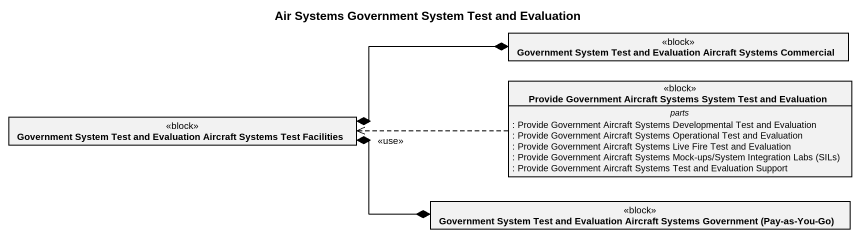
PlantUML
@startuml
title Air Systems Government System Test and Evaluation
hide circle
hide empty members
class "Government System Test and Evaluation Aircraft Systems Commercial" as Government_System_Test_and <<block>>
class "Provide Government Aircraft Systems System Test and Evaluation" as Provide_Government_Aircraft <<block>> {
  -- parts --
  : Provide Government Aircraft Systems Developmental Test and Evaluation
  : Provide Government Aircraft Systems Operational Test and Evaluation
  : Provide Government Aircraft Systems Live Fire Test and Evaluation
  {field} : Provide Government Aircraft Systems Mock-ups/System Integration Labs (SILs)
  : Provide Government Aircraft Systems Test and Evaluation Support
}
class "Government System Test and Evaluation Aircraft Systems Test Facilities" as Government_System_Test_and_2 <<block>>
class "Government System Test and Evaluation Aircraft Systems Government (Pay-as-You-Go)" as Government_System_Test_and_3 <<block>>
Provide_Government_Aircraft .left.> Government_System_Test_and_2 : <<use>>
Government_System_Test_and_2 *-right-* Government_System_Test_and
Government_System_Test_and_2 *-right-* Government_System_Test_and_3
@enduml
